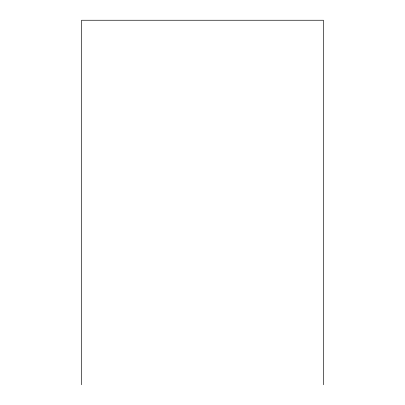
<?xml version="1.0" encoding="UTF-8"?>
<svg xmlns="http://www.w3.org/2000/svg" width="405" height="405" viewBox="0 0 405 405"><rect width="100%" height="100%" fill="white"/><g stroke="black" fill="none" stroke-linecap="round" stroke-linejoin="round"><path stroke-width="0.61" d="M323.433 384.75L323.433 20.25L81.567 20.25L81.567 384.75"/></g></svg>
